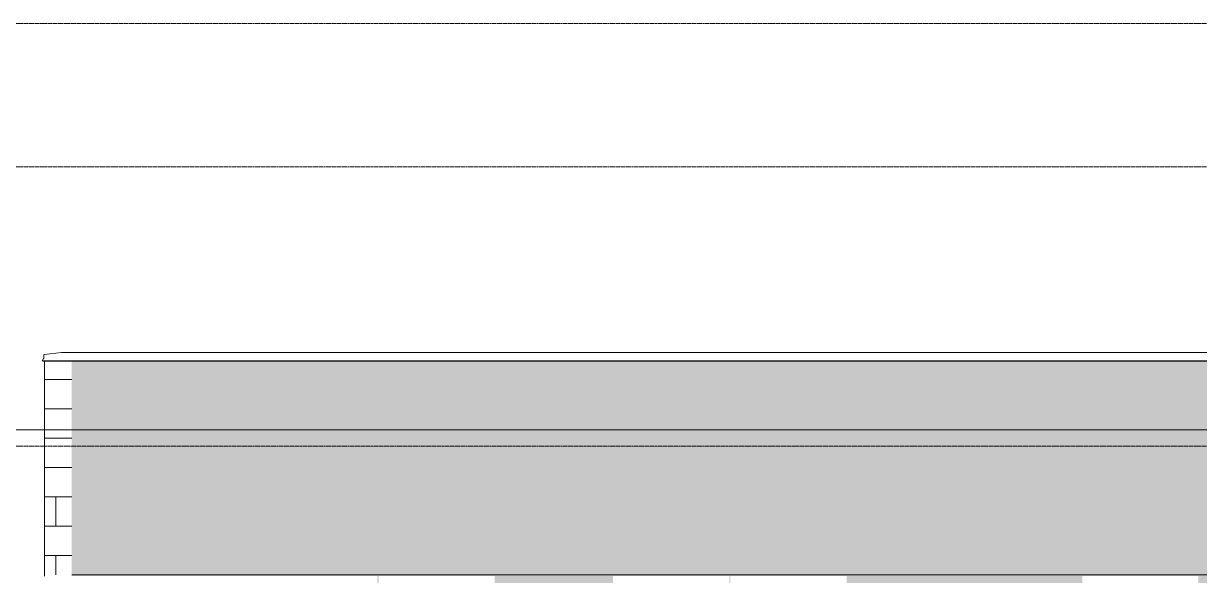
# Model space of a CAD drawing. Header units: inches. Extents: x -4169 to 885, y -251 to 585.
# Drawn here: x -1247 to -862, y 346.3 to 527 of the extents above; entities that cross this region are included whole.
import ezdxf

# ---------------------------------------------------------------- set-up
doc = ezdxf.new("R2010")
doc.units = ezdxf.units.IN
doc.header["$MEASUREMENT"] = 0
doc.linetypes.add('Aligning Line 1_8_', pattern=[0.25, 0.125, -0.125])
doc.linetypes.add('Grid Line 1_2_', pattern=[0.875, 0.5, -0.125, 0.125, -0.125])
for name, color, linetype, lineweight in [('0-5', 90, 'Continuous', 5), ('A-FLOR-LEVL-1', 51, 'Grid Line 1_2_', 9), ('A-WALL', 113, 'Continuous', 13), ('A-WALL-PATT-3', 111, 'Continuous', 9), ('G-ANNO-SYMB', 111, 'Aligning Line 1_8_', 9), ('G-ANNO-SYMB-1', 147, 'Aligning Line 1_8_', 9)]:
    doc.layers.add(name, color=color, linetype=linetype, lineweight=lineweight)
pattern_1 = [(0, (111.72, 136.604), (-120, 76.8), [0.392, -119.607]), (0, (111.72, 136.996), (-120, 76.8), [0.392, -119.607]), (0, (111.72, 146.204), (-120, 76.8), [0.392, -119.607]), (0, (111.72, 146.596), (-120, 76.8), [0.392, -119.607]), (0, (111.72, 155.804), (-120, 76.8), [0.392, -119.607]), (0, (111.72, 156.196), (-120, 76.8), [0.392, -119.607]), (0, (111.72, 165.404), (-120, 76.8), [0.392, -119.607]), (0, (111.72, 165.796), (-120, 76.8), [0.392, -119.607]), (0, (111.72, 175.004), (-120, 76.8), [0.392, -119.607]), (0, (111.72, 175.396), (-120, 76.8), [0.392, -119.607]), (0, (111.72, 184.604), (-120, 76.8), [0.392, -119.607]), (0, (111.72, 184.996), (-120, 76.8), [0.392, -119.607]), (0, (111.72, 194.204), (-120, 76.8), [0.392, -119.607]), (0, (111.72, 194.596), (-120, 76.8), [0.392, -119.607]), (0, (111.72, 203.804), (-120, 76.8), [0.392, -119.607]), (0, (111.72, 204.196), (-120, 76.8), [0.392, -119.607]), (0, (131.72, 136.604), (-120, 76.8), [0.392, -119.607]), (0, (131.72, 136.996), (-120, 76.8), [0.392, -119.607]), (0, (131.72, 146.204), (-120, 76.8), [0.392, -119.607]), (0, (131.72, 146.596), (-120, 76.8), [0.392, -119.607]), (0, (131.72, 155.804), (-120, 76.8), [0.392, -119.607]), (0, (131.72, 156.196), (-120, 76.8), [0.392, -119.607]), (0, (131.72, 165.404), (-120, 76.8), [0.392, -119.607]), (0, (131.72, 165.796), (-120, 76.8), [0.392, -119.607]), (0, (131.72, 175.004), (-120, 76.8), [0.392, -119.607]), (0, (131.72, 175.396), (-120, 76.8), [0.392, -119.607]), (0, (131.72, 184.604), (-120, 76.8), [0.392, -119.607]), (0, (131.72, 184.996), (-120, 76.8), [0.392, -119.607]), (0, (131.72, 194.204), (-120, 76.8), [0.392, -119.607]), (0, (131.72, 194.596), (-120, 76.8), [0.392, -119.607]), (0, (131.72, 203.804), (-120, 76.8), [0.392, -119.607]), (0, (131.72, 204.196), (-120, 76.8), [0.392, -119.607]), (0, (151.72, 136.604), (-120, 76.8), [0.392, -119.607]), (0, (151.72, 136.996), (-120, 76.8), [0.392, -119.607]), (0, (151.72, 146.204), (-120, 76.8), [0.392, -119.607]), (0, (151.72, 146.596), (-120, 76.8), [0.392, -119.607]), (0, (151.72, 155.804), (-120, 76.8), [0.392, -119.607]), (0, (151.72, 156.196), (-120, 76.8), [0.392, -119.607]), (0, (151.72, 165.404), (-120, 76.8), [0.392, -119.607]), (0, (151.72, 165.796), (-120, 76.8), [0.392, -119.607]), (0, (151.72, 175.004), (-120, 76.8), [0.392, -119.607]), (0, (151.72, 175.396), (-120, 76.8), [0.392, -119.607]), (0, (151.72, 184.604), (-120, 76.8), [0.392, -119.607]), (0, (151.72, 184.996), (-120, 76.8), [0.392, -119.607]), (0, (151.72, 194.204), (-120, 76.8), [0.392, -119.607]), (0, (151.72, 194.596), (-120, 76.8), [0.392, -119.607]), (0, (151.72, 203.804), (-120, 76.8), [0.392, -119.607]), (0, (151.72, 204.196), (-120, 76.8), [0.392, -119.607]), (0, (171.72, 136.604), (-120, 76.8), [0.392, -119.607]), (0, (171.72, 136.996), (-120, 76.8), [0.392, -119.607]), (0, (171.72, 146.204), (-120, 76.8), [0.392, -119.607]), (0, (171.72, 146.596), (-120, 76.8), [0.392, -119.607]), (0, (171.72, 155.804), (-120, 76.8), [0.392, -119.607]), (0, (171.72, 156.196), (-120, 76.8), [0.392, -119.607]), (0, (171.72, 165.404), (-120, 76.8), [0.392, -119.607]), (0, (171.72, 165.796), (-120, 76.8), [0.392, -119.607]), (0, (171.72, 175.004), (-120, 76.8), [0.392, -119.607]), (0, (171.72, 175.396), (-120, 76.8), [0.392, -119.607]), (0, (171.72, 184.604), (-120, 76.8), [0.392, -119.607]), (0, (171.72, 184.996), (-120, 76.8), [0.392, -119.607]), (0, (171.72, 194.204), (-120, 76.8), [0.392, -119.607]), (0, (171.72, 194.596), (-120, 76.8), [0.392, -119.607]), (0, (171.72, 203.804), (-120, 76.8), [0.392, -119.607]), (0, (171.72, 204.196), (-120, 76.8), [0.392, -119.607]), (0, (191.72, 136.604), (-120, 76.8), [0.392, -119.607]), (0, (191.72, 136.996), (-120, 76.8), [0.392, -119.607]), (0, (191.72, 146.204), (-120, 76.8), [0.392, -119.607]), (0, (191.72, 146.596), (-120, 76.8), [0.392, -119.607]), (0, (191.72, 155.804), (-120, 76.8), [0.392, -119.607]), (0, (191.72, 156.196), (-120, 76.8), [0.392, -119.607]), (0, (191.72, 165.404), (-120, 76.8), [0.392, -119.607]), (0, (191.72, 165.796), (-120, 76.8), [0.392, -119.607]), (0, (191.72, 175.004), (-120, 76.8), [0.392, -119.607]), (0, (191.72, 175.396), (-120, 76.8), [0.392, -119.607]), (0, (191.72, 184.604), (-120, 76.8), [0.392, -119.607]), (0, (191.72, 184.996), (-120, 76.8), [0.392, -119.607]), (0, (191.72, 194.204), (-120, 76.8), [0.392, -119.607]), (0, (191.72, 194.596), (-120, 76.8), [0.392, -119.607]), (0, (191.72, 203.804), (-120, 76.8), [0.392, -119.607]), (0, (191.72, 204.196), (-120, 76.8), [0.392, -119.607]), (0, (211.72, 136.604), (-120, 76.8), [0.392, -119.607]), (0, (211.72, 136.996), (-120, 76.8), [0.392, -119.607]), (0, (211.72, 146.204), (-120, 76.8), [0.392, -119.607]), (0, (211.72, 146.596), (-120, 76.8), [0.392, -119.607]), (0, (211.72, 155.804), (-120, 76.8), [0.392, -119.607]), (0, (211.72, 156.196), (-120, 76.8), [0.392, -119.607]), (0, (211.72, 165.404), (-120, 76.8), [0.392, -119.607]), (0, (211.72, 165.796), (-120, 76.8), [0.392, -119.607]), (0, (211.72, 175.004), (-120, 76.8), [0.392, -119.607]), (0, (211.72, 175.396), (-120, 76.8), [0.392, -119.607]), (0, (211.72, 184.604), (-120, 76.8), [0.392, -119.607]), (0, (211.72, 184.996), (-120, 76.8), [0.392, -119.607]), (0, (211.72, 194.204), (-120, 76.8), [0.392, -119.607]), (0, (211.72, 194.596), (-120, 76.8), [0.392, -119.607]), (0, (211.72, 203.804), (-120, 76.8), [0.392, -119.607]), (0, (211.72, 204.196), (-120, 76.8), [0.392, -119.607]), (90, (105.27, 151.2), (-120, 7e-15), [9.6, -67.2]), (90, (111.72, 136.6), (-120, 7e-15), [0.392, -76.407]), (90, (111.72, 146.2), (-120, 7e-15), [0.392, -76.407]), (90, (111.72, 155.8), (-120, 7e-15), [0.392, -76.407]), (90, (111.72, 165.4), (-120, 7e-15), [0.392, -76.407]), (90, (111.72, 175), (-120, 7e-15), [0.392, -76.407]), (90, (111.72, 184.6), (-120, 7e-15), [0.392, -76.407]), (90, (111.72, 194.2), (-120, 7e-15), [0.392, -76.407]), (90, (111.72, 203.8), (-120, 7e-15), [0.392, -76.407]), (90, (112.11, 136.6), (-120, 7e-15), [0.392, -76.407]), (90, (112.11, 146.2), (-120, 7e-15), [0.392, -76.407]), (90, (112.11, 155.8), (-120, 7e-15), [0.392, -76.407]), (90, (112.11, 165.4), (-120, 7e-15), [0.392, -76.407]), (90, (112.11, 175), (-120, 7e-15), [0.392, -76.407]), (90, (112.11, 184.6), (-120, 7e-15), [0.392, -76.407]), (90, (112.11, 194.2), (-120, 7e-15), [0.392, -76.407]), (90, (112.11, 203.8), (-120, 7e-15), [0.392, -76.407]), (90, (121.42, 170.4), (-120, 7e-15), [9.6, -67.2]), (90, (121.42, 199.2), (-120, 7e-15), [9.6, -67.2]), (90, (131.72, 136.6), (-120, 7e-15), [0.392, -76.407]), (90, (131.72, 146.2), (-120, 7e-15), [0.392, -76.407]), (90, (131.72, 155.8), (-120, 7e-15), [0.392, -76.407]), (90, (131.72, 165.4), (-120, 7e-15), [0.392, -76.407]), (90, (131.72, 175), (-120, 7e-15), [0.392, -76.407]), (90, (131.72, 184.6), (-120, 7e-15), [0.392, -76.407]), (90, (131.72, 194.2), (-120, 7e-15), [0.392, -76.407]), (90, (131.72, 203.8), (-120, 7e-15), [0.392, -76.407]), (90, (132.11, 136.6), (-120, 7e-15), [0.392, -76.407]), (90, (132.11, 146.2), (-120, 7e-15), [0.392, -76.407]), (90, (132.11, 155.8), (-120, 7e-15), [0.392, -76.407]), (90, (132.11, 165.4), (-120, 7e-15), [0.392, -76.407]), (90, (132.11, 175), (-120, 7e-15), [0.392, -76.407]), (90, (132.11, 184.6), (-120, 7e-15), [0.392, -76.407]), (90, (132.11, 194.2), (-120, 7e-15), [0.392, -76.407]), (90, (132.11, 203.8), (-120, 7e-15), [0.392, -76.407]), (90, (151.72, 136.6), (-120, 7e-15), [0.392, -76.407]), (90, (151.72, 146.2), (-120, 7e-15), [0.392, -76.407]), (90, (151.72, 155.8), (-120, 7e-15), [0.392, -76.407]), (90, (151.72, 165.4), (-120, 7e-15), [0.392, -76.407]), (90, (151.72, 175), (-120, 7e-15), [0.392, -76.407]), (90, (151.72, 184.6), (-120, 7e-15), [0.392, -76.407]), (90, (151.72, 194.2), (-120, 7e-15), [0.392, -76.407]), (90, (151.72, 203.8), (-120, 7e-15), [0.392, -76.407]), (90, (152.11, 136.6), (-120, 7e-15), [0.392, -76.407]), (90, (152.11, 146.2), (-120, 7e-15), [0.392, -76.407]), (90, (152.11, 155.8), (-120, 7e-15), [0.392, -76.407]), (90, (152.11, 165.4), (-120, 7e-15), [0.392, -76.407]), (90, (152.11, 175), (-120, 7e-15), [0.392, -76.407]), (90, (152.11, 184.6), (-120, 7e-15), [0.392, -76.407]), (90, (152.11, 194.2), (-120, 7e-15), [0.392, -76.407]), (90, (152.11, 203.8), (-120, 7e-15), [0.392, -76.407]), (90, (161.97, 141.6), (-120, 7e-15), [9.6, -67.2]), (90, (161.97, 180), (-120, 7e-15), [9.6, -67.2]), (90, (171.72, 136.6), (-120, 7e-15), [0.392, -76.407]), (90, (171.72, 146.2), (-120, 7e-15), [0.392, -76.407]), (90, (171.72, 155.8), (-120, 7e-15), [0.392, -76.407]), (90, (171.72, 165.4), (-120, 7e-15), [0.392, -76.407]), (90, (171.72, 175), (-120, 7e-15), [0.392, -76.407]), (90, (171.72, 184.6), (-120, 7e-15), [0.392, -76.407]), (90, (171.72, 194.2), (-120, 7e-15), [0.392, -76.407]), (90, (171.72, 203.8), (-120, 7e-15), [0.392, -76.407]), (90, (172.11, 136.6), (-120, 7e-15), [0.392, -76.407]), (90, (172.11, 146.2), (-120, 7e-15), [0.392, -76.407]), (90, (172.11, 155.8), (-120, 7e-15), [0.392, -76.407]), (90, (172.11, 165.4), (-120, 7e-15), [0.392, -76.407]), (90, (172.11, 175), (-120, 7e-15), [0.392, -76.407]), (90, (172.11, 184.6), (-120, 7e-15), [0.392, -76.407]), (90, (172.11, 194.2), (-120, 7e-15), [0.392, -76.407]), (90, (172.11, 203.8), (-120, 7e-15), [0.392, -76.407]), (90, (182.8, 160.8), (-120, 7e-15), [9.6, -67.2]), (90, (191.72, 136.6), (-120, 7e-15), [0.392, -76.407]), (90, (191.72, 146.2), (-120, 7e-15), [0.392, -76.407]), (90, (191.72, 155.8), (-120, 7e-15), [0.392, -76.407]), (90, (191.72, 165.4), (-120, 7e-15), [0.392, -76.407]), (90, (191.72, 175), (-120, 7e-15), [0.392, -76.407]), (90, (191.72, 184.6), (-120, 7e-15), [0.392, -76.407]), (90, (191.72, 194.2), (-120, 7e-15), [0.392, -76.407]), (90, (191.72, 203.8), (-120, 7e-15), [0.392, -76.407]), (90, (192.11, 136.6), (-120, 7e-15), [0.392, -76.407]), (90, (192.11, 146.2), (-120, 7e-15), [0.392, -76.407]), (90, (192.11, 155.8), (-120, 7e-15), [0.392, -76.407]), (90, (192.11, 165.4), (-120, 7e-15), [0.392, -76.407]), (90, (192.11, 175), (-120, 7e-15), [0.392, -76.407]), (90, (192.11, 184.6), (-120, 7e-15), [0.392, -76.407]), (90, (192.11, 194.2), (-120, 7e-15), [0.392, -76.407]), (90, (192.11, 203.8), (-120, 7e-15), [0.392, -76.407]), (90, (203.47, 132), (-120, 7e-15), [9.6, -67.2]), (90, (203.47, 189.6), (-120, 7e-15), [9.6, -67.2]), (90, (211.72, 136.6), (-120, 7e-15), [0.392, -76.407]), (90, (211.72, 146.2), (-120, 7e-15), [0.392, -76.407]), (90, (211.72, 155.8), (-120, 7e-15), [0.392, -76.407]), (90, (211.72, 165.4), (-120, 7e-15), [0.392, -76.407]), (90, (211.72, 175), (-120, 7e-15), [0.392, -76.407]), (90, (211.72, 184.6), (-120, 7e-15), [0.392, -76.407]), (90, (211.72, 194.2), (-120, 7e-15), [0.392, -76.407]), (90, (211.72, 203.8), (-120, 7e-15), [0.392, -76.407]), (90, (212.11, 136.6), (-120, 7e-15), [0.392, -76.407]), (90, (212.11, 146.2), (-120, 7e-15), [0.392, -76.407]), (90, (212.11, 155.8), (-120, 7e-15), [0.392, -76.407]), (90, (212.11, 165.4), (-120, 7e-15), [0.392, -76.407]), (90, (212.11, 175), (-120, 7e-15), [0.392, -76.407]), (90, (212.11, 184.6), (-120, 7e-15), [0.392, -76.407]), (90, (212.11, 194.2), (-120, 7e-15), [0.392, -76.407]), (90, (212.11, 203.8), (-120, 7e-15), [0.392, -76.407]), (180, (216.416, 132), (-120, 76.8), [120, 0, 0, 0]), (180, (216.416, 141.6), (-120, 76.8), [120, 0, 0, 0]), (180, (216.416, 151.2), (-120, 76.8), [120, 0, 0, 0]), (180, (216.416, 160.8), (-120, 76.8), [120, 0, 0, 0]), (180, (216.416, 170.4), (-120, 76.8), [120, 0, 0, 0]), (180, (216.416, 180), (-120, 76.8), [120, 0, 0, 0]), (180, (216.416, 189.6), (-120, 76.8), [120, 0, 0, 0]), (180, (216.416, 199.2), (-120, 76.8), [120, 0, 0, 0])]

# ---------------------------------------------------------------- blocks, each defined once
blk = doc.blocks.new('CTR - 2nd Phase_rvt-2-BUILDING ELEVATION - COURTYARD - LOOKING WEST')
at = {"layer": 'A-FLOR-LEVL-1'}
blk.add_line((1856.66, 394), (4168.71, 394), dxfattribs=at)
at = {"layer": 'G-ANNO-SYMB-1'}
for p, q in [((1953.33, 526.95), (4072.02, 526.95)), ((1953.33, 388.59), (4072.02, 388.59))]:
    blk.add_line(p, q, dxfattribs=at)
blk = doc.blocks.new('CTR  - Topography_rvt-2-BUILDING ELEVATION - COURTYARD - LOOKING WEST')
at = {"layer": 'G-ANNO-SYMB-1'}
blk.add_line((1953.33, 480), (4072.02, 480), dxfattribs=at)
blk = doc.blocks.new('CTR - 1st Phase - Common Walls_rvt-2-BUILDING ELEVATION - COURTYARD - LOOKING WEST')
at = {"layer": 'A-FLOR-LEVL-1'}
blk.add_line((1856.66, 394), (4168.71, 394), dxfattribs=at)
at = {"layer": 'G-ANNO-SYMB-1'}
for p, q in [((1953.33, 526.95), (4072.02, 526.95)), ((1953.33, 526.95), (4072.02, 526.95)), ((1953.33, 480), (4072.02, 480))]:
    blk.add_line(p, q, dxfattribs=at)
blk = doc.blocks.new('Basic Wall _ EXT - FIBER CEMENT - SMALL - ___-1820304-BUILDING ELEVATION - COURTYARD - LOOKING WEST')
at = {"layer": 'A-WALL'}
for p, q in [((2067.14, 416.57), (2067.61, 417.3)), ((2067.33, 416.45), (2067.14, 416.57)), ((2067.14, 416.57), (3399.27, 416.57)), ((2067.46, 416.42), (3399.59, 416.42)), ((2067.65, 417.44), (2067.65, 418.35)), ((2067.87, 418.6), (2073.45, 419.28)), ((2073.45, 419.28), (2073.51, 419.28)), ((3405.61, 419.28), (2073.48, 419.28))]:
    blk.add_line(p, q, dxfattribs=at)
at = {"layer": 'A-WALL', "flags": 128}
for points in [[(2067.46, 416.42), (2067.45, 416.42), (2067.39, 416.43), (2067.33, 416.45)], [(2067.61, 417.3), (2067.63, 417.35), (2067.65, 417.39), (2067.65, 417.44)], [(2067.65, 418.35), (2067.66, 418.41), (2067.68, 418.47), (2067.72, 418.52), (2067.76, 418.56), (2067.81, 418.59), (2067.87, 418.6)]]:
    blk.add_lwpolyline(points, dxfattribs=at)
blk = doc.blocks.new('Basic Wall _ EXT - FIBER CEMENT - SMALL - ___-1820305-BUILDING ELEVATION - COURTYARD - LOOKING WEST')
at = {"layer": 'A-WALL'}
for p, q in [((2067.61, 417.3), (2067.14, 416.57)), ((2067.14, 416.57), (2067.33, 416.45)), ((2067.65, 418.35), (2067.65, 417.44)), ((2073.45, 419.28), (2067.87, 418.6)), ((2073.51, 419.28), (2073.45, 419.28))]:
    blk.add_line(p, q, dxfattribs=at)
at = {"layer": 'A-WALL', "flags": 128}
for points in [[(2067.33, 416.45), (2067.39, 416.43), (2067.45, 416.42)], [(2067.65, 417.44), (2067.65, 417.39), (2067.63, 417.35), (2067.61, 417.3)], [(2067.87, 418.6), (2067.81, 418.59), (2067.76, 418.56), (2067.72, 418.52), (2067.68, 418.47), (2067.66, 418.41), (2067.65, 418.35)]]:
    blk.add_lwpolyline(points, dxfattribs=at)
blk = doc.blocks.new('Basic Wall _ EXT - FIBER CEMENT - SMALL - ___-1939673-BUILDING ELEVATION - COURTYARD - LOOKING WEST')
at = {"layer": 'A-WALL'}
for p, q in [((2067.45, 416.42), (2067.46, 416.42)), ((2073.51, 419.28), (2073.45, 419.28))]:
    blk.add_line(p, q, dxfattribs=at)

msp = doc.modelspace()

# ---------------------------------------------------------------- hatches: boundary and pattern name
at = {"layer": 'A-WALL-PATT-3'}
h = msp.add_hatch(dxfattribs=at)
h.set_pattern_fill('FP_39', color=256, style=0, pattern_type=2)
h.set_pattern_definition(pattern_1)
h.paths.add_polyline_path([(-1240.15, 346.5), (-1231.27, 346.5), (-1231.27, 416.42), (-1240.15, 416.42), (-1240.15, 358.78)], flags=0)
h = msp.add_hatch(dxfattribs=at)
h.set_pattern_fill('FP_39', color=256, style=0, pattern_type=2)
h.set_pattern_definition(pattern_1)
h.paths.add_polyline_path([(-1231.27, 346.5), (91.98, 346.5), (91.94, 417.89), (91.9, 417.83), (91.93, 417.83), (91.9, 417.39), (91.85, 417.39), (91.86, 417.23), (91.86, 417.19), (91.53, 416.64), (91.88, 416.6), (91.86, 416.56), (91.5, 416.42), (-1231.27, 416.42), (-1231.27, 358.78)], flags=0)
h.paths.add_polyline_path([(91.5, 416.42), (91.55, 416.5), (91.48, 416.45), (91.5, 416.43)], flags=0)
h = msp.add_hatch(dxfattribs=at)
h.set_pattern_fill('FP_38', color=256, style=0, pattern_type=2)
h.set_pattern_definition([(0, (99.41, 108.3), (-38.4, 120.375), [0.392, -38.007]), (0, (99.41, 108.7), (-38.4, 120.375), [0.392, -38.007]), (0, (99.41, 124.66), (-38.4, 120.375), [0.392, -38.007]), (0, (99.41, 125.05), (-38.4, 120.375), [0.392, -38.007]), (0, (99.41, 141.02), (-38.4, 120.375), [0.392, -38.007]), (0, (99.41, 141.41), (-38.4, 120.375), [0.392, -38.007]), (0, (99.41, 157.38), (-38.4, 120.375), [0.392, -38.007]), (0, (99.41, 157.77), (-38.4, 120.375), [0.392, -38.007]), (0, (99.41, 173.73), (-38.4, 120.375), [0.392, -38.007]), (0, (99.41, 174.12), (-38.4, 120.375), [0.392, -38.007]), (0, (99.41, 190.09), (-38.4, 120.375), [0.392, -38.007]), (0, (99.41, 190.48), (-38.4, 120.375), [0.392, -38.007]), (0, (99.41, 206.45), (-38.4, 120.375), [0.392, -38.007]), (0, (99.41, 206.84), (-38.4, 120.375), [0.392, -38.007]), (0, (99.41, 222.8), (-38.4, 120.375), [0.392, -38.007]), (0, (99.41, 223.2), (-38.4, 120.375), [0.392, -38.007]), (0, (116.86, 108.3), (-38.4, 120.375), [0.392, -38.007]), (0, (116.86, 108.7), (-38.4, 120.375), [0.392, -38.007]), (0, (116.86, 124.66), (-38.4, 120.375), [0.392, -38.007]), (0, (116.86, 125.05), (-38.4, 120.375), [0.392, -38.007]), (0, (116.86, 141.02), (-38.4, 120.375), [0.392, -38.007]), (0, (116.86, 141.41), (-38.4, 120.375), [0.392, -38.007]), (0, (116.86, 157.38), (-38.4, 120.375), [0.392, -38.007]), (0, (116.86, 157.77), (-38.4, 120.375), [0.392, -38.007]), (0, (116.86, 173.73), (-38.4, 120.375), [0.392, -38.007]), (0, (116.86, 174.12), (-38.4, 120.375), [0.392, -38.007]), (0, (116.86, 190.09), (-38.4, 120.375), [0.392, -38.007]), (0, (116.86, 190.48), (-38.4, 120.375), [0.392, -38.007]), (0, (116.86, 206.45), (-38.4, 120.375), [0.392, -38.007]), (0, (116.86, 206.84), (-38.4, 120.375), [0.392, -38.007]), (0, (116.86, 222.8), (-38.4, 120.375), [0.392, -38.007]), (0, (116.86, 223.2), (-38.4, 120.375), [0.392, -38.007]), (0, (134.31, 108.3), (-38.4, 120.375), [0.392, -38.007]), (0, (134.31, 108.7), (-38.4, 120.375), [0.392, -38.007]), (0, (134.31, 124.66), (-38.4, 120.375), [0.392, -38.007]), (0, (134.31, 125.05), (-38.4, 120.375), [0.392, -38.007]), (0, (134.31, 141.02), (-38.4, 120.375), [0.392, -38.007]), (0, (134.31, 141.41), (-38.4, 120.375), [0.392, -38.007]), (0, (134.31, 157.38), (-38.4, 120.375), [0.392, -38.007]), (0, (134.31, 157.77), (-38.4, 120.375), [0.392, -38.007]), (0, (134.31, 173.73), (-38.4, 120.375), [0.392, -38.007]), (0, (134.31, 174.12), (-38.4, 120.375), [0.392, -38.007]), (0, (134.31, 190.09), (-38.4, 120.375), [0.392, -38.007]), (0, (134.31, 190.48), (-38.4, 120.375), [0.392, -38.007]), (0, (134.31, 206.45), (-38.4, 120.375), [0.392, -38.007]), (0, (134.31, 206.84), (-38.4, 120.375), [0.392, -38.007]), (0, (134.31, 222.8), (-38.4, 120.375), [0.392, -38.007]), (0, (134.31, 223.2), (-38.4, 120.375), [0.392, -38.007]), (90, (97.666, 105.75), (-38.4, 2e-15), [120, -0.375]), (90, (98.04, 105.75), (-38.4, 2e-15), [120, -0.375]), (90, (99.407, 108.304), (-38.4, 2e-15), [0.392, -119.982]), (90, (99.407, 124.66), (-38.4, 2e-15), [0.392, -119.982]), (90, (99.407, 141.018), (-38.4, 2e-15), [0.392, -119.982]), (90, (99.407, 157.375), (-38.4, 2e-15), [0.392, -119.982]), (90, (99.407, 173.732), (-38.4, 2e-15), [0.392, -119.982]), (90, (99.407, 190.09), (-38.4, 2e-15), [0.392, -119.982]), (90, (99.407, 206.447), (-38.4, 2e-15), [0.392, -119.982]), (90, (99.407, 222.804), (-38.4, 2e-15), [0.392, -119.982]), (90, (99.8, 108.304), (-38.4, 2e-15), [0.392, -119.982]), (90, (99.8, 124.66), (-38.4, 2e-15), [0.392, -119.982]), (90, (99.8, 141.018), (-38.4, 2e-15), [0.392, -119.982]), (90, (99.8, 157.375), (-38.4, 2e-15), [0.392, -119.982]), (90, (99.8, 173.732), (-38.4, 2e-15), [0.392, -119.982]), (90, (99.8, 190.09), (-38.4, 2e-15), [0.392, -119.982]), (90, (99.8, 206.447), (-38.4, 2e-15), [0.392, -119.982]), (90, (99.8, 222.804), (-38.4, 2e-15), [0.392, -119.982]), (90, (116.857, 108.304), (-38.4, 2e-15), [0.392, -119.982]), (90, (116.857, 124.66), (-38.4, 2e-15), [0.392, -119.982]), (90, (116.857, 141.018), (-38.4, 2e-15), [0.392, -119.982]), (90, (116.857, 157.375), (-38.4, 2e-15), [0.392, -119.982]), (90, (116.857, 173.732), (-38.4, 2e-15), [0.392, -119.982]), (90, (116.857, 190.09), (-38.4, 2e-15), [0.392, -119.982]), (90, (116.857, 206.447), (-38.4, 2e-15), [0.392, -119.982]), (90, (116.857, 222.804), (-38.4, 2e-15), [0.392, -119.982]), (90, (117.25, 108.304), (-38.4, 2e-15), [0.392, -119.982]), (90, (117.25, 124.66), (-38.4, 2e-15), [0.392, -119.982]), (90, (117.25, 141.018), (-38.4, 2e-15), [0.392, -119.982]), (90, (117.25, 157.375), (-38.4, 2e-15), [0.392, -119.982]), (90, (117.25, 173.732), (-38.4, 2e-15), [0.392, -119.982]), (90, (117.25, 190.09), (-38.4, 2e-15), [0.392, -119.982]), (90, (117.25, 206.447), (-38.4, 2e-15), [0.392, -119.982]), (90, (117.25, 222.804), (-38.4, 2e-15), [0.392, -119.982]), (90, (134.307, 108.304), (-38.4, 2e-15), [0.392, -119.982]), (90, (134.307, 124.66), (-38.4, 2e-15), [0.392, -119.982]), (90, (134.307, 141.018), (-38.4, 2e-15), [0.392, -119.982]), (90, (134.307, 157.375), (-38.4, 2e-15), [0.392, -119.982]), (90, (134.307, 173.732), (-38.4, 2e-15), [0.392, -119.982]), (90, (134.307, 190.09), (-38.4, 2e-15), [0.392, -119.982]), (90, (134.307, 206.447), (-38.4, 2e-15), [0.392, -119.982]), (90, (134.307, 222.804), (-38.4, 2e-15), [0.392, -119.982]), (90, (134.7, 108.304), (-38.4, 2e-15), [0.392, -119.982]), (90, (134.7, 124.66), (-38.4, 2e-15), [0.392, -119.982]), (90, (134.7, 141.018), (-38.4, 2e-15), [0.392, -119.982]), (90, (134.7, 157.375), (-38.4, 2e-15), [0.392, -119.982]), (90, (134.7, 173.732), (-38.4, 2e-15), [0.392, -119.982]), (90, (134.7, 190.09), (-38.4, 2e-15), [0.392, -119.982]), (90, (134.7, 206.447), (-38.4, 2e-15), [0.392, -119.982]), (90, (134.7, 222.804), (-38.4, 2e-15), [0.392, -119.982]), (180, (136.07, 105.38), (-38.4, 120.375), [38.025, -0.375]), (180, (136.07, 105.75), (-38.4, 120.375), [38.025, -0.375])])
h.paths.add_polyline_path([(-1131.13, 105.75), (-1130.76, 105.75), (-1130.76, 225.75), (-1092.73, 225.75), (-1092.73, 105.75), (-1053.96, 105.75), (-1053.96, 225.75), (-1015.93, 225.75), (-1015.93, 174), (-1015.56, 174), (-1015.56, 225.75), (-977.53, 225.75), (-977.53, 174), (-938.95, 174), (-938.95, 105.75), (-938.76, 105.75), (-938.76, 225.75), (-900.73, 225.75), (-900.73, 105.75), (-861.96, 105.75), (-861.96, 225.75), (-823.93, 225.75), (-823.93, 105.75), (-746.76, 105.75), (-746.76, 225.75), (-708.73, 225.75), (-708.73, 105.75), (-708.36, 105.75), (-708.36, 226.12), (-785.35, 226.12), (-785.35, 306), (-746.76, 306), (-746.76, 346.5), (-1231.27, 346.5), (-1231.27, 346.12), (-1131.13, 346.12), (-1131.13, 226.12), (-1231.27, 226.12), (-1231.27, 105.75), (-1207.56, 105.75), (-1207.56, 225.75), (-1169.53, 225.75), (-1169.53, 105.75), (-1169.16, 105.75), (-1169.16, 225.75), (-1131.13, 225.75), (-1131.13, 106.12)], flags=0)
h.paths.add_polyline_path([(-171.13, 105.75), (-170.76, 105.75), (-170.76, 225.75), (-132.73, 225.75), (-132.73, 105.75), (-55.56, 105.75), (-55.55, 225.75), (-17.53, 225.75), (-17.53, 174), (-17.16, 174), (-17.16, 225.75), (20.87, 225.75), (20.87, 174), (21.24, 174), (21.24, 225.75), (59.27, 225.75), (59.27, 174), (59.45, 174), (59.45, 105.75), (91.79, 105.75), (91.79, 108), (91.98, 108), (91.98, 226.19), (91.73, 226.19), (91.73, 343.38), (91.23, 343.38), (91.23, 346.12), (91.98, 346.12), (91.98, 346.5), (-247.93, 346.5), (-247.93, 306), (-209.72, 306), (-209.72, 226.12), (-324.55, 226.12), (-324.55, 306), (-285.96, 306), (-285.96, 346.5), (-708.73, 346.5), (-708.73, 306), (-708.36, 306), (-708.36, 345.75), (-670.33, 345.75), (-670.33, 105.75), (-631.56, 105.75), (-631.56, 225.75), (-593.53, 225.75), (-593.53, 105.75), (-593.16, 105.75), (-593.16, 225.75), (-555.13, 225.75), (-555.13, 105.75), (-554.57, 105.75), (-554.57, 174), (-516.36, 174), (-516.36, 225.75), (-478.33, 225.75), (-478.33, 174), (-477.96, 174), (-477.96, 225.75), (-439.93, 225.75), (-439.93, 174), (-439.75, 174), (-439.75, 105.75), (-362.76, 105.75), (-362.76, 225.75), (-324.73, 225.75), (-324.73, 105.75), (-285.96, 105.75), (-285.96, 225.75), (-247.93, 225.75), (-247.93, 105.75), (-209.16, 105.75), (-209.16, 225.75), (-171.13, 225.75), (-171.13, 106.12)], flags=0)
h.paths.add_polyline_path([(-171.14, 226.12), (-209.16, 226.12), (-209.16, 346.12), (-171.13, 346.12), (-171.13, 226.12)], flags=0)
h.paths.add_polyline_path([(-1015.56, 226.12), (-1015.56, 226.12), (-1015.56, 346.12), (-977.53, 346.12), (-977.53, 226.12), (-1013.56, 226.12)], flags=0)
h.paths.add_polyline_path([(-94.15, 226.12), (-94.15, 346.12), (-56.12, 346.12), (-56.12, 226.12)], flags=0)
h.paths.add_polyline_path([(-55.56, 226.12), (-55.56, 346.12), (-17.53, 346.12), (-17.53, 226.12), (-53.56, 226.12)], flags=0)
h.paths.add_polyline_path([(-134.73, 226.12), (-170.76, 226.12), (-170.76, 346.12), (-132.73, 346.12), (-132.73, 226.12)], flags=0)
h.paths.add_polyline_path([(-1094.73, 226.12), (-1130.76, 226.13), (-1130.76, 346.12), (-1092.73, 346.12), (-1092.73, 226.12)], flags=0)
h.paths.add_polyline_path([(-1053.96, 226.12), (-1053.96, 346.12), (-1015.93, 346.12), (-1015.93, 226.12), (-1051.96, 226.12)], flags=0)
h.paths.add_polyline_path([(-900.36, 226.12), (-900.36, 346.12), (-862.33, 346.12), (-862.33, 226.12)], flags=0)
h.paths.add_polyline_path([(20.86, 226.12), (-17.16, 226.12), (-17.16, 346.12), (20.87, 346.12), (20.87, 226.12)], flags=0)
h.paths.add_polyline_path([(-631.56, 226.12), (-631.56, 346.12), (-593.53, 346.12), (-593.54, 226.12), (-629.56, 226.12)], flags=0)
h.paths.add_polyline_path([(-516.36, 226.12), (-516.36, 346.12), (-478.33, 346.12), (-478.34, 226.12), (-514.36, 226.12)], flags=0)
h.paths.add_polyline_path([(-555.13, 226.12), (-593.16, 226.12), (-593.16, 346.12), (-555.13, 346.12), (-555.13, 238.12)], flags=0)
h.paths.add_polyline_path([(-441.93, 226.12), (-477.96, 226.12), (-477.96, 346.12), (-439.93, 346.12), (-439.93, 226.12)], flags=0)
h.paths.add_polyline_path([(-360.76, 226.12), (-362.76, 226.12), (-362.76, 346.12), (-324.73, 346.12), (-324.73, 226.12), (-326.73, 226.12)], flags=0)
h.paths.add_polyline_path([(91.29, 343.44), (91.67, 343.44), (91.67, 343.63), (91.73, 343.63), (91.73, 346.06), (91.29, 346.06), (91.29, 343.63)], flags=0)

# ---------------------------------------------------------------- linework, layer by layer
at = {"layer": 'A-FLOR-LEVL-1'}
msp.add_line((-1450.66, 394), (859.89, 394), dxfattribs=at)
at = {"layer": 'A-WALL'}
for p, q in [((-1240.15, 346.12), (-1240.15, 416.42)), ((-746.76, 346.5), (-1231.27, 346.5))]:
    msp.add_line(p, q, dxfattribs=at)
at = {"layer": 'G-ANNO-SYMB'}
for p, q in [((-1354.74, 526.95), (763.95, 526.95)), ((-1354.74, 480), (763.95, 480))]:
    msp.add_line(p, q, dxfattribs=at)

# ---------------------------------------------------------------- block references
at = {"layer": '0-5'}
for name in ['CTR - 2nd Phase_rvt-2-BUILDING ELEVATION - COURTYARD - LOOKING WEST', 'CTR - 1st Phase - Common Walls_rvt-2-BUILDING ELEVATION - COURTYARD - LOOKING WEST', 'CTR  - Topography_rvt-2-BUILDING ELEVATION - COURTYARD - LOOKING WEST']:
    msp.add_blockref(name, (-3308.07, 0), dxfattribs=at)
at = {"layer": 'A-WALL'}
for name in ['Basic Wall _ EXT - FIBER CEMENT - SMALL - ___-1820304-BUILDING ELEVATION - COURTYARD - LOOKING WEST', 'Basic Wall _ EXT - FIBER CEMENT - SMALL - ___-1820305-BUILDING ELEVATION - COURTYARD - LOOKING WEST', 'Basic Wall _ EXT - FIBER CEMENT - SMALL - ___-1939673-BUILDING ELEVATION - COURTYARD - LOOKING WEST']:
    msp.add_blockref(name, (-3308.07, 0), dxfattribs=at)

doc.saveas('drawing.dxf')
